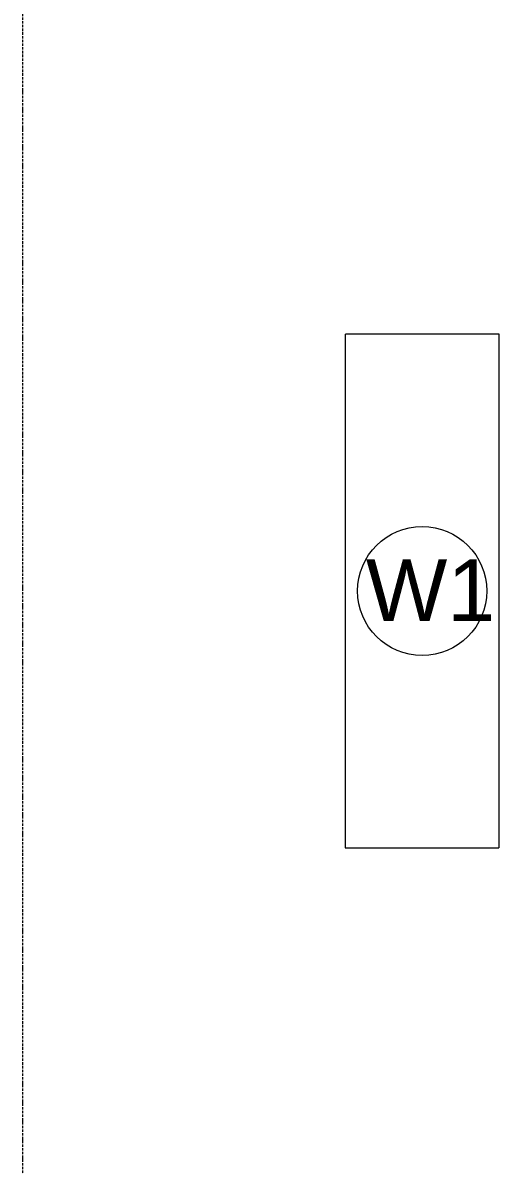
# Model space of a CAD drawing. Header units: millimetres. Extents: x -425671 to 598394, y -194194 to 343585.
# Drawn here: x 44224 to 45602, y 108309 to 111645 of the extents above; entities that cross this region are included whole.
import ezdxf

# ---------------------------------------------------------------- set-up
doc = ezdxf.new("R2010")
doc.units = ezdxf.units.MM
for name, pattern in [('ACAD_ISO10W100', [18, 12, -3, 0, -3]), ('DOT3', [0.06, 0, -0.06]), ('HIDDEN', [9.525, 6.35, -3.175])]:
    doc.linetypes.add(name, pattern=pattern)
for name, color, linetype, lineweight in [('Centre line', 30, 'Continuous', 9), ('Hidden', 250, 'Continuous', 5), ('TEXT', 30, 'DOT3', 9)]:
    doc.layers.add(name, color=color, linetype=linetype, lineweight=lineweight)
doc.styles.get("Standard").update_dxf_attribs({"font": 'arial.ttf'})

# ---------------------------------------------------------------- blocks, each defined once
blk = doc.blocks.new('w1')
at = {"layer": 'TEXT', "linetype": 'Continuous'}
blk.add_circle((537677.7, -502628.2), 188.3, dxfattribs=at)
at = {"layer": 'TEXT', "linetype": 'Continuous', "insert": (537513.6, -502536.1), "char_height": 180, "attachment_point": 1}
blk.add_mtext_dynamic_manual_height_columns('W1', width=676.26, gutter_width=12.5, heights=[0], dxfattribs=at)

msp = doc.modelspace()

# ---------------------------------------------------------------- linework, layer by layer
at = {"layer": 'Centre line', "linetype": 'ACAD_ISO10W100', "ltscale": 0.6}
msp.add_line((44224.008, 97626.016), (44224.035, 129626.016), dxfattribs=at)
at = {"layer": 'Hidden', "linetype": 'HIDDEN', "ltscale": 0.2}
msp.add_lwpolyline([(45614.03, 110736.016), (45164.03, 110736.016), (45164.03, 109236.016), (45614.03, 109236.016)], close=True, dxfattribs=at)

# ---------------------------------------------------------------- block references
at = {"layer": 'TEXT', "linetype": 'Continuous'}
msp.add_blockref('w1', (-492288.645, 612614.178), dxfattribs=at)

doc.saveas('drawing.dxf')
